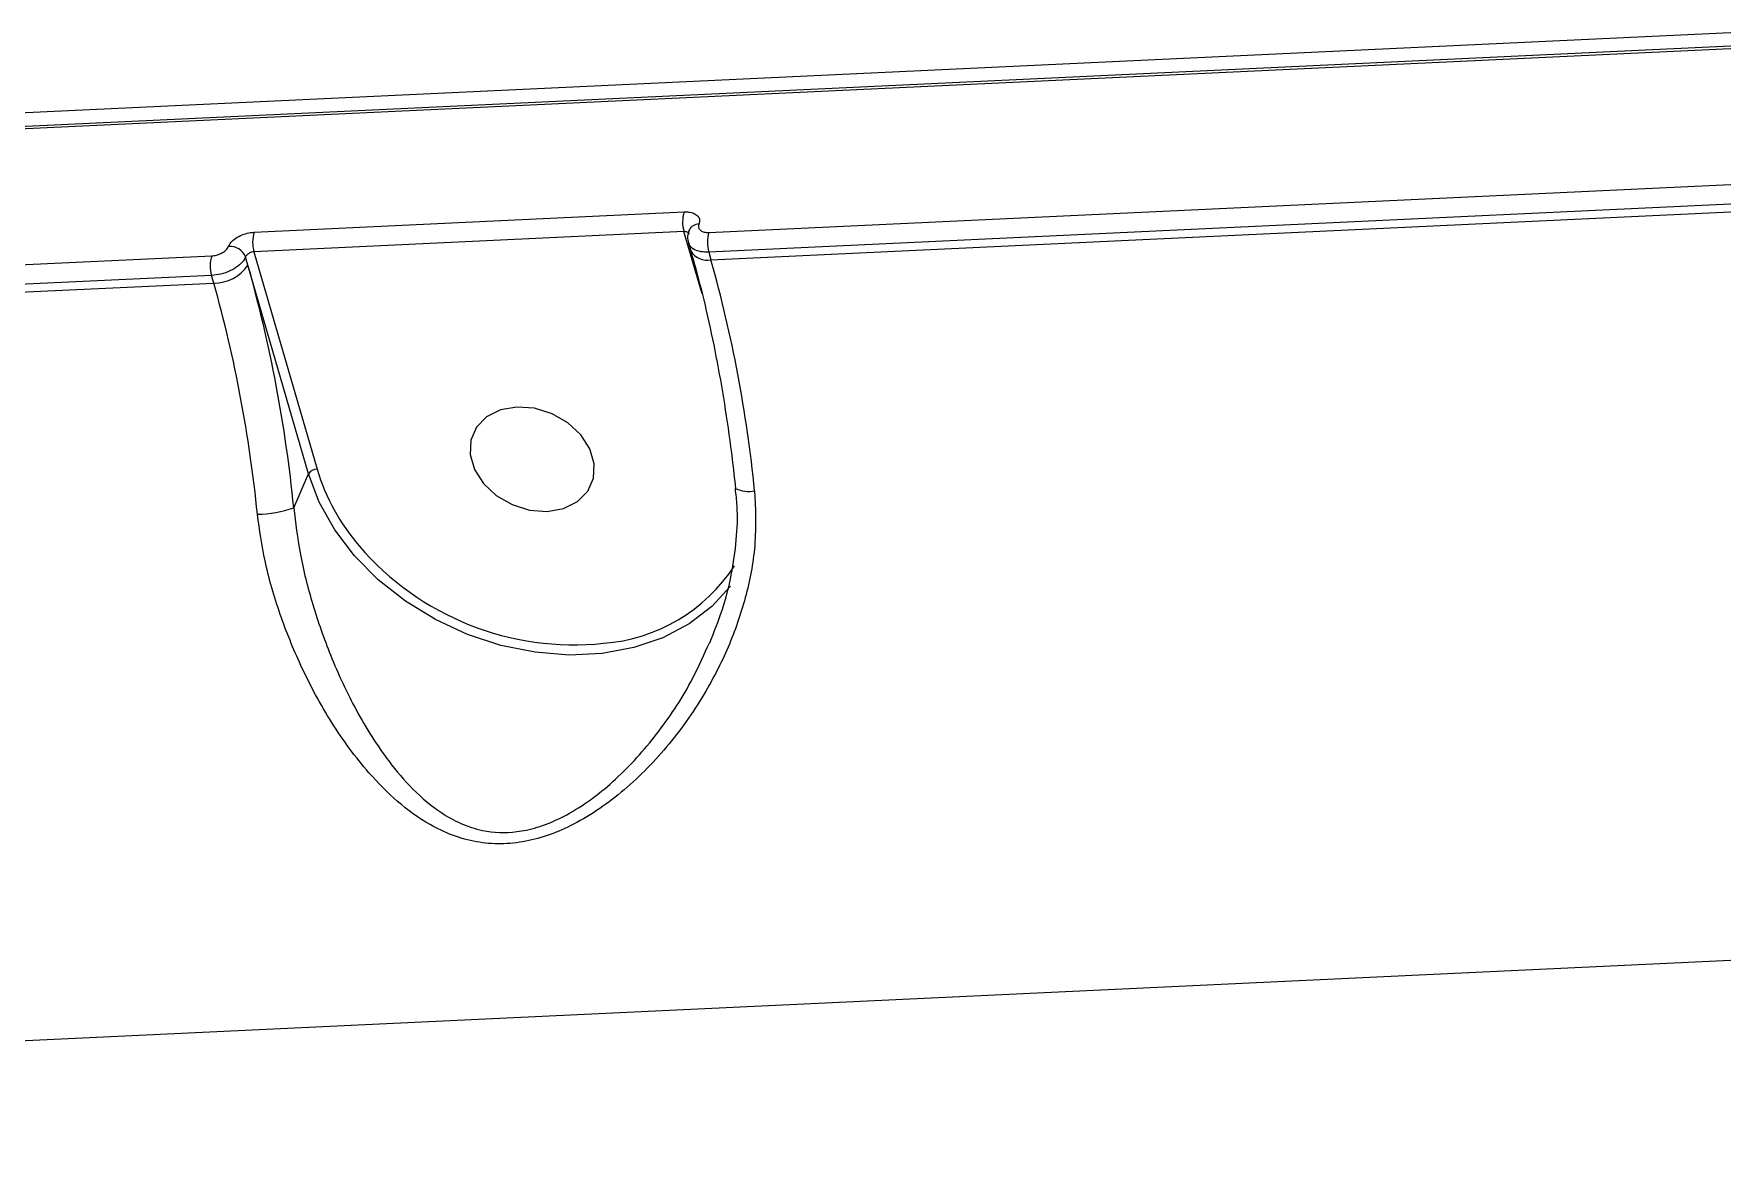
# Model space of a CAD drawing. Header units: millimetres. Extents: x -7151 to 6134, y -5040 to 5562.
# Drawn here: x -2003.1 to -1885.3, y 478.7 to 557.9 of the extents above; entities that cross this region are included whole.
import ezdxf

# ---------------------------------------------------------------- set-up
doc = ezdxf.new("R2010")
doc.units = ezdxf.units.MM
doc.layers.add('DIKOM_ОБЪЕКТ', color=7, linetype='Continuous')

msp = doc.modelspace()

# ---------------------------------------------------------------- linework, layer by layer
at = {"layer": 'DIKOM_ОБЪЕКТ', "color": 7, "linetype": 'Continuous', "lineweight": 15}
for p, q in [((-1798.432, 561.113), (-2252.439, 539.761)), ((-2252.117, 540.743), (-1798.11, 562.095)), ((-1798.621, 560.923), (-2252.627, 539.57)), ((-1955.994, 544.053), (-1878.137, 547.715)), ((-1878.147, 546.344), (-1956.003, 542.683)), ((-1955.848, 542.148), (-1877.992, 545.81)), ((-1987.739, 544.073), (-1957.722, 545.484)), ((-1957.734, 544.11), (-1987.751, 542.699)), ((-1956.47, 539.756), (-1957.734, 544.11)), ((-2068.557, 538.759), (-1990.701, 542.421)), ((-1988.17, 541.774), (-1988.334, 542.34)), ((-1987.751, 542.699), (-1983.345, 527.511)), ((-1957.42, 543.314), (-1957.26, 542.761)), ((-1956.003, 542.683), (-1955.848, 542.148)), ((-1990.71, 541.05), (-2068.567, 537.389)), ((-1990.555, 540.516), (-1990.71, 541.05)), ((-1983.942, 527.197), (-1988.17, 541.774)), ((-2068.412, 536.854), (-1990.555, 540.516)), ((-1984.973, 524.828), (-1983.942, 527.197)), ((-1956.092, 515.11), (-1955.961, 515.385)), ((-1864.808, 494.138), (-2193.119, 478.697))]:
    msp.add_line(p, q, dxfattribs=at)
at = {"layer": 'DIKOM_ОБЪЕКТ', "color": 7, "linetype": 'Continuous', "lineweight": 15, "flags": 128}
for points in [[(-1967.279, 524.572), (-1966.133, 524.775), (-1965.165, 525.258), (-1964.454, 525.98), (-1964.058, 526.883), (-1964.008, 527.895), (-1964.309, 528.932), (-1964.936, 529.912), (-1965.839, 530.754), (-1966.944, 531.391), (-1968.162, 531.77), (-1969.394, 531.862), (-1970.541, 531.658), (-1971.509, 531.176), (-1972.219, 530.454), (-1972.616, 529.55), (-1972.665, 528.539), (-1972.364, 527.502), (-1971.737, 526.522), (-1970.834, 525.68), (-1969.729, 525.043), (-1968.512, 524.663), (-1967.279, 524.572)], [(-1954.485, 519.361), (-1955.783, 517.928), (-1957.368, 516.713), (-1959.201, 515.748), (-1961.24, 515.056), (-1963.441, 514.65), (-1965.755, 514.541), (-1968.129, 514.732), (-1970.51, 515.217), (-1972.846, 515.985), (-1975.083, 517.021), (-1977.173, 518.3), (-1979.068, 519.794), (-1980.727, 521.469), (-1982.111, 523.289), (-1983.191, 525.213), (-1983.942, 527.197)]]:
    msp.add_lwpolyline(points, dxfattribs=at)
at = {"layer": 'DIKOM_ОБЪЕКТ', "color": 7, "linetype": 'Continuous', "lineweight": 15}
for centre, radius, start, end in [((-1955.424, 544.778), 2.404, 162.91812, 196.12747), ((-1956.711, 543.899), 0.728, 87.9619, 154.69676), ((-1985.441, 543.366), 2.404, 162.9183, 196.12731), ((-1953.681, 543.352), 2.416, 163.12767, 196.07486), ((-1988.388, 541.719), 2.416, 163.12767, 196.07486), ((-1989.441, 541.89), 1.195, 22.10586, 93.59091), ((-1956.136, 543.418), 1.302, 210.32972, 282.77148), ((-1990.532, 543.364), 2.848, 269.53974, 326.05295), ((-2082.98, 515.116), 98.486, 5.65923, 15.70411), ((-2046.133, 516.762), 93.786, 5.65897, 15.70497), ((-2080.84, 515.13), 93.786, 5.65897, 15.70497), ((-1983.351, 526.799), 0.712, 89.53342, 146.05206), ((-1969.215, 531.799), 14.766, 196.88138, 220.71867), ((-1953.236, 528.113), 2.147, 245.36319, 281.60461), ((-1987.604, 532.27), 7.893, 270.67413, 289.46733), ((-1965.401, 534.992), 19.741, 220.52174, 275.96322), ((-1964.237, 527.283), 11.958, 274.25689, 327.00795)]:
    msp.add_arc(centre, radius, start, end, dxfattribs=at)
for points, knots in [([(-1957.722, 545.484), (-1957.621, 545.485), (-1957.364, 545.486), (-1957.013, 545.394), (-1956.739, 545.202), (-1956.607, 544.937), (-1956.659, 544.73), (-1956.686, 544.627)], [0, 0, 0, 0, 0.1405907, 0.354987, 0.5698068, 0.7848923, 1, 1, 1, 1]), ([(-1956.686, 544.627), (-1956.703, 544.558), (-1956.737, 544.42), (-1956.649, 544.243), (-1956.467, 544.114), (-1956.232, 544.052), (-1956.061, 544.053), (-1955.994, 544.053)], [0, 0, 0, 0, 0.2151693, 0.4302949, 0.6450553, 0.8596816, 1, 1, 1, 1]), ([(-1989.516, 543.083), (-1989.482, 543.152), (-1989.396, 543.325), (-1989.123, 543.592), (-1988.711, 543.841), (-1988.226, 544.02), (-1987.901, 544.055), (-1987.739, 544.073)], [0, 0, 0, 0, 0.1418407, 0.3567351, 0.5712874, 0.785747, 1, 1, 1, 1]), ([(-1957.378, 543.929), (-1957.386, 543.955), (-1957.406, 544.013), (-1957.497, 544.076), (-1957.614, 544.111), (-1957.7, 544.11), (-1957.734, 544.11)], [0, 0, 0, 0, 0.2235383, 0.5161591, 0.8080772, 1, 1, 1, 1]), ([(-1957.35, 544.202), (-1957.378, 544.146), (-1957.483, 543.938), (-1957.507, 543.611), (-1957.421, 543.385), (-1957.397, 543.32)], [0, 0, 0, 0, 0.20675289, 0.77446252, 1, 1, 1, 1]), ([(-1957.371, 543.932), (-1957.373, 543.935), (-1957.413, 544.014), (-1957.39, 544.157), (-1957.376, 544.191), (-1957.373, 544.197)], [0, 0, 0, 0, 0.0340127, 0.8369252, 1, 1, 1, 1]), ([(-1988.334, 542.34), (-1988.38, 542.251), (-1988.496, 542.026), (-1988.862, 541.678), (-1989.413, 541.353), (-1990.061, 541.12), (-1990.494, 541.074), (-1990.71, 541.05)], [0, 0, 0, 0, 0.14166839, 0.35634152, 0.57089997, 0.78538139, 1, 1, 1, 1]), ([(-1990.701, 542.421), (-1990.593, 542.433), (-1990.376, 542.456), (-1990.053, 542.576), (-1989.778, 542.743), (-1989.597, 542.922), (-1989.539, 543.037), (-1989.516, 543.083)], [0, 0, 0, 0, 0.2142903, 0.4285518, 0.6432717, 0.857976, 1, 1, 1, 1]), ([(-1987.751, 542.699), (-1987.805, 542.692), (-1987.913, 542.68), (-1988.073, 542.616), (-1988.208, 542.526), (-1988.296, 542.428), (-1988.323, 542.365), (-1988.334, 542.34)], [0, 0, 0, 0, 0.21392773, 0.42813304, 0.64273915, 0.85782938, 1, 1, 1, 1]), ([(-1956.003, 542.683), (-1956.139, 542.682), (-1956.481, 542.68), (-1956.943, 542.801), (-1957.299, 543.023), (-1957.37, 543.231), (-1957.4, 543.32)], [0, 0, 0, 0, 0.1921377, 0.4854526, 0.7788729, 1, 1, 1, 1]), ([(-1957.26, 542.761), (-1957.116, 542.252), (-1956.699, 540.781), (-1956.07, 538.207), (-1955.403, 535.007), (-1954.83, 531.673), (-1954.412, 528.708), (-1954.207, 526.852), (-1954.132, 526.164)], [0, 0, 0, 0, 0.1028392, 0.2977222, 0.4930048, 0.688659, 0.8845875, 1, 1, 1, 1]), ([(-1952.804, 526.01), (-1952.749, 524.798), (-1952.64, 522.372), (-1953.31, 518.754), (-1954.483, 515.276), (-1956.26, 511.741), (-1958.675, 508.257), (-1961.77, 505.067), (-1965.171, 502.675), (-1968.214, 501.537), (-1970.522, 501.305), (-1972.257, 501.445), (-1973.916, 501.916), (-1975.797, 502.816), (-1977.77, 504.255), (-1980.081, 506.608), (-1982.384, 509.748), (-1984.421, 513.515), (-1985.968, 517.341), (-1987.021, 520.918), (-1987.357, 523.288), (-1987.511, 524.378)], [0, 0, 0, 0, 0.0554763, 0.1110237, 0.1664982, 0.2220062, 0.2900229, 0.3579629, 0.4226734, 0.4774047, 0.5052502, 0.5330945, 0.562709, 0.5923727, 0.6404296, 0.6885798, 0.7603276, 0.8320611, 0.8910014, 0.9498667, 1, 1, 1, 1]), ([(-1954.169, 526.159), (-1954.12, 525.757), (-1953.978, 524.578), (-1954.07, 522.556), (-1954.413, 520.108), (-1955.028, 517.682), (-1955.648, 516.129), (-1955.948, 515.379)], [0, 0, 0, 0, 0.1108818, 0.3247692, 0.5486393, 0.7820726, 1, 1, 1, 1]), ([(-1984.973, 524.828), (-1984.845, 523.773), (-1984.567, 521.486), (-1983.678, 518.009), (-1982.377, 514.29), (-1980.636, 510.577), (-1978.688, 507.471), (-1976.681, 505.107), (-1974.984, 503.66), (-1973.32, 502.735), (-1971.595, 502.163), (-1969.99, 502.096), (-1968.443, 502.359), (-1967.193, 502.742), (-1965.016, 503.798), (-1962.355, 505.834), (-1959.548, 508.98), (-1957.43, 512.133), (-1956.462, 514.287), (-1956.092, 515.11)], [0, 0, 0, 0, 0.06206381, 0.13451224, 0.20893144, 0.29695455, 0.38729467, 0.44515299, 0.50418407, 0.53852276, 0.57378211, 0.62425868, 0.63769801, 0.6691929, 0.70172994, 0.77947016, 0.86229788, 0.94739419, 1, 1, 1, 1])]:
    msp.add_open_spline(points, degree=3, knots=knots, dxfattribs=at)

doc.saveas('drawing.dxf')
